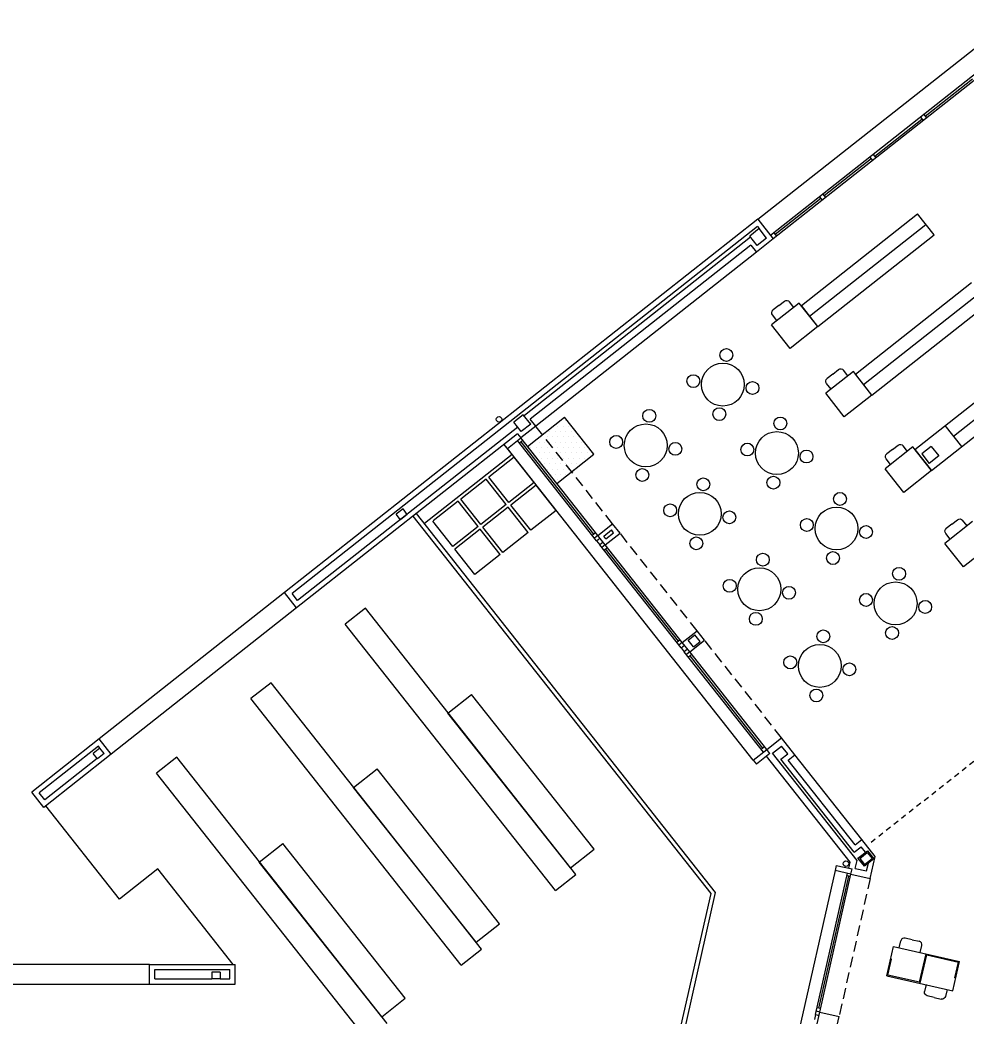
# Model space of a CAD drawing. Extents: x 60 to 232, y 77 to 220.
# Drawn here: x 182.36 to 204.43, y 111.96 to 135.2 of the extents above; entities that cross this region are included whole.
import ezdxf

# ---------------------------------------------------------------- set-up
doc = ezdxf.new("R2010")
doc.units = 0
doc.header["$MEASUREMENT"] = 0
doc.linetypes.add('RAYITAS', pattern=[0.375, 0.25, -0.125])
doc.linetypes.add('RAYITAS2', pattern=[0.1875, 0.125, -0.0625])
doc.layers.get('0').update_dxf_attribs({"linetype": 'CONTINUOUS'})
for name, color, linetype in [('ALB', 7, 'CONTINUOUS'), ('ALBA', 7, 'CONTINUOUS'), ('BORDILLOPLET', 4, 'CONTINUOUS'), ('BORDILLOUPN', 1, 'CONTINUOUS'), ('CARP', 2, 'CONTINUOUS'), ('MUEBLES', 6, 'CONTINUOUS'), ('OPAC', 6, 'CONTINUOUS'), ('PAVIMENTO', 6, 'CONTINUOUS'), ('PILARES', 1, 'CONTINUOUS'), ('PROY', 2, 'CONTINUOUS'), ('PROY1', 2, 'RAYITAS'), ('PROY2', 2, 'RAYITAS2')]:
    doc.layers.add(name, color=color, linetype=linetype)

# ---------------------------------------------------------------- blocks, each defined once
blk = doc.blocks.new('SILLA')
at = {"layer": 'MUEBLES'}
for p, q in [((-0.25, 0.25), (-0.417, 0.25)), ((-0.25, 0.25), (-0.083, 0.25)), ((-0.5, 0), (-0.5, 0.167)), ((0, 0), (0, 0.167))]:
    blk.add_line(p, q, dxfattribs=at)
for centre, start, end in [((-0.417, 0.167), 90, 180), ((-0.083, 0.167), 0, 90)]:
    blk.add_arc(centre, 0.0833, start, end, dxfattribs=at)
blk = doc.blocks.new('*X6')
at = {"color": 0}
for p, q in [((194.893, 127.38), (194.893, 127.38)), ((194.955, 127.505), (194.955, 127.505)), ((195.018, 127.38), (195.018, 127.38)), ((195.08, 127.505), (195.08, 127.505)), ((195.143, 127.38), (195.143, 127.38)), ((194.518, 127.13), (194.518, 127.13)), ((194.643, 127.13), (194.643, 127.13)), ((194.705, 127.255), (194.705, 127.255)), ((194.768, 127.13), (194.768, 127.13)), ((194.83, 127.255), (194.83, 127.255)), ((194.893, 127.13), (194.893, 127.13)), ((194.955, 127.255), (194.955, 127.255)), ((195.018, 127.13), (195.018, 127.13)), ((195.08, 127.255), (195.08, 127.255)), ((195.143, 127.13), (195.143, 127.13)), ((195.205, 127.255), (195.205, 127.255)), ((195.268, 127.13), (195.268, 127.13)), ((195.393, 127.13), (195.393, 127.13)), ((194.268, 126.88), (194.268, 126.88)), ((194.33, 127.005), (194.33, 127.005)), ((194.393, 126.88), (194.393, 126.88)), ((194.455, 127.005), (194.455, 127.005)), ((194.518, 126.88), (194.518, 126.88)), ((194.58, 127.005), (194.58, 127.005)), ((194.643, 126.88), (194.643, 126.88)), ((194.705, 127.005), (194.705, 127.005)), ((194.768, 126.88), (194.768, 126.88)), ((194.83, 127.005), (194.83, 127.005)), ((194.893, 126.88), (194.893, 126.88)), ((194.955, 127.005), (194.955, 127.005)), ((195.018, 126.88), (195.018, 126.88)), ((195.08, 127.005), (195.08, 127.005)), ((195.143, 126.88), (195.143, 126.88)), ((195.205, 127.005), (195.205, 127.005)), ((195.268, 126.88), (195.268, 126.88)), ((195.33, 127.005), (195.33, 127.005)), ((195.393, 126.88), (195.393, 126.88)), ((195.455, 127.005), (195.455, 127.005)), ((195.518, 126.88), (195.518, 126.88)), ((194.33, 126.755), (194.33, 126.755)), ((194.455, 126.755), (194.455, 126.755)), ((194.58, 126.755), (194.58, 126.755)), ((194.705, 126.755), (194.705, 126.755)), ((194.83, 126.755), (194.83, 126.755)), ((194.955, 126.755), (194.955, 126.755)), ((195.08, 126.755), (195.08, 126.755)), ((195.205, 126.755), (195.205, 126.755)), ((195.33, 126.755), (195.33, 126.755)), ((195.455, 126.755), (195.455, 126.755)), ((195.58, 126.755), (195.58, 126.755)), ((195.705, 126.755), (195.705, 126.755)), ((194.518, 126.63), (194.518, 126.63)), ((194.58, 126.505), (194.58, 126.505)), ((194.643, 126.63), (194.643, 126.63)), ((194.705, 126.505), (194.705, 126.505)), ((194.768, 126.63), (194.768, 126.63)), ((194.83, 126.505), (194.83, 126.505)), ((194.893, 126.63), (194.893, 126.63)), ((194.955, 126.505), (194.955, 126.505)), ((195.018, 126.63), (195.018, 126.63)), ((195.08, 126.505), (195.08, 126.505)), ((195.143, 126.63), (195.143, 126.63)), ((195.205, 126.505), (195.205, 126.505)), ((195.268, 126.63), (195.268, 126.63)), ((195.33, 126.505), (195.33, 126.505)), ((195.393, 126.63), (195.393, 126.63)), ((195.518, 126.63), (195.518, 126.63)), ((194.643, 126.38), (194.643, 126.38)), ((194.705, 126.255), (194.705, 126.255)), ((194.768, 126.38), (194.768, 126.38)), ((194.83, 126.255), (194.83, 126.255)), ((194.893, 126.38), (194.893, 126.38)), ((194.955, 126.255), (194.955, 126.255)), ((195.018, 126.38), (195.018, 126.38)), ((195.08, 126.255), (195.08, 126.255)), ((195.143, 126.38), (195.143, 126.38)), ((195.268, 126.38), (195.268, 126.38)), ((194.893, 126.13), (194.893, 126.13))]:
    blk.add_line(p, q, dxfattribs=at)

msp = doc.modelspace()

# ---------------------------------------------------------------- linework, layer by layer
at = {"layer": 'ALB'}
for p, q in [((193.954, 125.553), (194.031, 125.455)), ((193.717, 125.207), (194.031, 125.455)), ((195.824, 123.184), (196.169, 123.456)), ((196.343, 123.236), (196.169, 123.456)), ((195.997, 122.964), (195.824, 123.184)), ((195.964, 123.167), (196.145, 123.31)), ((196.014, 123.104), (195.964, 123.167)), ((195.997, 122.964), (196.343, 123.236)), ((196.014, 123.104), (196.194, 123.247)), ((196.194, 123.247), (196.145, 123.31)), ((195.795, 123.059), (195.873, 123.121)), ((195.795, 123.059), (195.869, 122.965)), ((195.948, 123.027), (195.869, 122.965)), ((197.793, 120.688), (198.138, 120.961)), ((198.311, 120.741), (198.138, 120.961)), ((197.764, 120.564), (197.842, 120.626)), ((197.966, 120.469), (197.793, 120.688)), ((197.966, 120.469), (198.311, 120.741)), ((197.764, 120.564), (197.838, 120.47)), ((197.917, 120.531), (197.838, 120.47)), ((199.448, 117.946), (199.762, 118.193)), ((199.836, 118.099), (199.522, 117.851)), ((199.836, 118.099), (199.762, 118.193)), ((201.865, 115.608), (199.894, 118.107)), ((199.448, 117.946), (199.522, 117.851)), ((201.703, 115.571), (199.757, 118.037)), ((201.82, 115.972), (201.977, 116.096)), ((201.8, 115.804), (201.957, 115.927)), ((201.378, 115.493), (201.352, 115.376)), ((201.378, 115.493), (201.749, 115.409)), ((201.671, 115.427), (201.703, 115.571)), ((201.824, 115.423), (201.865, 115.608)), ((201.722, 115.292), (201.352, 115.376)), ((201.722, 115.292), (201.749, 115.409)), ((200.9, 112.015), (200.874, 111.898)), ((200.9, 112.015), (200.978, 111.998)), ((200.934, 111.803), (200.996, 112.076)), ((200.996, 112.076), (201.445, 111.974)), ((201.383, 111.701), (201.445, 111.974))]:
    msp.add_line(p, q, dxfattribs=at)
at = {"layer": 'ALB', "color": 2}
msp.add_line((193.717, 125.207), (193.64, 125.305), dxfattribs=at)
at = {"layer": 'ALB'}
for centre in [(193.523, 125.889), (201.605, 115.533)]:
    msp.add_circle(centre, 0.065, dxfattribs=at)
at = {"layer": 'ALBA'}
for p, q in [((199.552, 130.55), (188.525, 121.849)), ((199.543, 130.384), (188.701, 121.828)), ((199.543, 130.384), (199.583, 130.333)), ((199.552, 130.55), (199.911, 130.095)), ((199.382, 130.136), (194.114, 125.979)), ((199.388, 129.95), (194.247, 125.893)), ((199.388, 129.95), (199.519, 129.785)), ((199.911, 130.095), (199.519, 129.785)), ((194.377, 125.728), (194.031, 125.455)), ((194.377, 125.728), (194.247, 125.893)), ((193.954, 125.553), (188.807, 121.492)), ((193.958, 125.709), (188.831, 121.664)), ((188.807, 121.492), (188.525, 121.849)), ((188.831, 121.664), (188.701, 121.828)), ((184.208, 118.442), (182.638, 117.203)), ((184.489, 118.085), (184.208, 118.442)), ((199.762, 118.193), (200.107, 118.466)), ((200.417, 118.073), (200.107, 118.466)), ((184.191, 118.27), (182.813, 117.182)), ((184.489, 118.085), (182.919, 116.846)), ((184.225, 118.226), (184.191, 118.27)), ((199.894, 118.107), (200.106, 118.274)), ((200.091, 117.969), (200.248, 118.093)), ((200.248, 118.093), (200.106, 118.274)), ((200.26, 117.949), (200.417, 118.073)), ((184.164, 117.981), (182.943, 117.018)), ((201.8, 115.804), (200.091, 117.969)), ((201.82, 115.972), (200.26, 117.949)), ((182.919, 116.846), (182.638, 117.203)), ((182.943, 117.018), (182.813, 117.182)), ((202.287, 115.703), (201.977, 116.096)), ((202.059, 115.798), (201.957, 115.927)), ((202.087, 115.364), (202.128, 115.547)), ((202.171, 115.191), (202.287, 115.703)), ((201.722, 115.292), (202.171, 115.191)), ((201.824, 115.423), (202.087, 115.364)), ((185.379, 112.727), (185.379, 113.187)), ((185.379, 113.187), (187.379, 113.187)), ((187.379, 112.727), (187.379, 113.187)), ((185.504, 113.067), (187.254, 113.067)), ((185.504, 112.847), (185.504, 113.067)), ((187.254, 112.847), (187.254, 113.067)), ((185.379, 112.727), (187.379, 112.727)), ((185.504, 112.847), (186.829, 112.847)), ((187.029, 112.847), (187.254, 112.847))]:
    msp.add_line(p, q, dxfattribs=at)
at = {"layer": 'BORDILLOPLET', "color": 2}
for p, q in [((193.826, 125.07), (193.64, 125.305)), ((193.826, 125.07), (191.785, 123.459)), ((190.413, 121.485), (189.942, 121.113)), ((195.311, 115.277), (190.413, 121.485)), ((194.84, 114.906), (189.942, 121.113)), ((188.215, 119.751), (187.744, 119.379)), ((193.113, 113.543), (188.215, 119.751)), ((192.642, 113.171), (187.744, 119.379)), ((186.017, 118.016), (185.546, 117.644)), ((190.915, 111.808), (186.017, 118.016)), ((190.444, 111.437), (185.546, 117.644)), ((194.84, 114.906), (195.311, 115.277)), ((192.642, 113.171), (193.113, 113.543))]:
    msp.add_line(p, q, dxfattribs=at)
at = {"layer": 'BORDILLOUPN', "color": 2}
for p, q in [((198.462, 114.836), (191.52, 123.633)), ((198.57, 114.861), (191.599, 123.695)), ((196.702, 107.047), (198.462, 114.836)), ((196.8, 107.025), (198.57, 114.861))]:
    msp.add_line(p, q, dxfattribs=at)
at = {"layer": 'CARP'}
for p, q in [((203.452, 132.953), (204.551, 133.82)), ((203.342, 132.93), (203.404, 132.852)), ((203.421, 132.992), (203.483, 132.913)), ((202.277, 132.02), (203.376, 132.887)), ((202.165, 132.001), (202.227, 131.922)), ((202.243, 132.063), (202.305, 131.984)), ((202.196, 131.962), (201.097, 131.094)), ((200.987, 131.072), (201.049, 130.993)), ((201.066, 131.134), (201.128, 131.055)), ((201.018, 131.032), (199.959, 130.196)), ((199.928, 130.235), (199.99, 130.157)), ((195.795, 123.059), (193.953, 125.393)), ((194.081, 125.392), (194.002, 125.33)), ((195.824, 123.184), (194.031, 125.455)), ((195.735, 123.215), (194.042, 125.361)), ((195.774, 123.246), (195.696, 123.185)), ((195.824, 123.184), (195.745, 123.122)), ((197.764, 120.564), (195.869, 122.965)), ((195.997, 122.964), (195.919, 122.902)), ((197.793, 120.688), (195.997, 122.964)), ((195.968, 122.839), (196.047, 122.901)), ((197.704, 120.72), (196.007, 122.87)), ((197.743, 120.751), (197.665, 120.689)), ((197.793, 120.688), (197.714, 120.627)), ((199.683, 118.131), (197.838, 120.47)), ((197.966, 120.469), (197.888, 120.407)), ((198.016, 120.406), (197.937, 120.344)), ((199.762, 118.193), (197.966, 120.469)), ((199.673, 118.225), (197.976, 120.375)), ((199.712, 118.256), (199.634, 118.194)), ((184.678, 114.705), (182.962, 116.879)), ((201.886, 115.662), (202.106, 115.835)), ((202.106, 115.835), (202.255, 115.647)), ((202.035, 115.474), (201.886, 115.662)), ((202.255, 115.647), (202.035, 115.474)), ((185.573, 115.411), (184.678, 114.705)), ((187.328, 113.187), (185.573, 115.411)), ((200.9, 112.015), (201.644, 115.31)), ((200.996, 112.076), (201.722, 115.292)), ((200.974, 112.163), (201.671, 115.245)), ((201.71, 115.236), (201.632, 115.253)), ((200.996, 112.076), (200.918, 112.093)), ((201.013, 112.154), (200.935, 112.171))]:
    msp.add_line(p, q, dxfattribs=at)
at = {"layer": 'MUEBLES'}
for p, q in [((200.567, 128.538), (203.275, 130.675)), ((203.661, 130.186), (203.275, 130.675)), ((200.76, 128.293), (203.468, 130.43)), ((200.953, 128.049), (203.661, 130.186)), ((199.519, 129.785), (194.377, 125.728)), ((201.825, 126.943), (204.534, 129.08)), ((202.018, 126.698), (204.727, 128.835)), ((200.519, 128.598), (199.875, 128.09)), ((200.953, 128.049), (200.519, 128.598)), ((200.953, 128.049), (200.567, 128.538)), ((202.211, 126.454), (204.92, 128.591)), ((200.309, 127.541), (199.875, 128.09)), ((200.953, 128.049), (200.309, 127.541)), ((201.778, 127.003), (201.134, 126.495)), ((202.211, 126.454), (201.778, 127.003)), ((202.211, 126.454), (201.825, 126.943)), ((201.567, 125.946), (201.134, 126.495)), ((202.211, 126.454), (201.567, 125.946)), ((203.165, 125.245), (202.522, 124.737)), ((203.599, 124.695), (203.165, 125.245)), ((202.955, 124.187), (202.522, 124.737)), ((203.599, 124.695), (202.955, 124.187)), ((204.551, 123.505), (203.908, 122.997)), ((204.341, 122.448), (203.908, 122.997)), ((204.985, 122.955), (204.341, 122.448)), ((192.333, 119.041), (192.881, 119.476)), ((195.736, 115.869), (192.881, 119.476)), ((195.187, 115.434), (192.333, 119.041)), ((201.977, 116.096), (200.417, 118.073)), ((190.134, 117.307), (190.683, 117.741)), ((193.538, 114.134), (190.683, 117.741)), ((192.989, 113.7), (190.134, 117.307)), ((187.936, 115.572), (188.485, 116.007)), ((191.34, 112.4), (188.485, 116.007)), ((195.187, 115.434), (195.736, 115.869)), ((190.791, 111.965), (187.936, 115.572)), ((192.989, 113.7), (193.538, 114.134)), ((190.791, 111.965), (191.34, 112.4))]:
    msp.add_line(p, q, dxfattribs=at)
at = {"layer": 'MUEBLES', "color": 5}
for p, q in [((203.213, 125.184), (205.921, 127.321)), ((204.113, 125.497), (206.114, 127.077)), ((203.599, 124.695), (206.307, 126.832)), ((204.306, 125.253), (203.92, 125.742)), ((203.213, 125.184), (203.599, 124.695))]:
    msp.add_line(p, q, dxfattribs=at)
at = {"layer": 'MUEBLES'}
for centre, radius in [((198.82, 127.387), 0.15), ((198.738, 126.698), 0.5), ((198.049, 126.779), 0.15), ((199.428, 126.617), 0.15), ((197.023, 125.97), 0.15), ((198.657, 126.009), 0.15), ((196.942, 125.281), 0.5), ((200.078, 125.792), 0.15), ((196.253, 125.362), 0.15), ((199.997, 125.103), 0.5), ((197.631, 125.2), 0.15), ((199.308, 125.184), 0.15), ((200.686, 125.022), 0.15), ((196.861, 124.592), 0.15), ((199.916, 124.414), 0.15), ((198.282, 124.375), 0.15), ((198.201, 123.686), 0.5), ((201.466, 124.034), 0.15), ((197.511, 123.767), 0.15), ((198.89, 123.605), 0.15), ((201.385, 123.345), 0.5), ((200.695, 123.426), 0.15), ((202.074, 123.263), 0.15), ((198.119, 122.997), 0.15), ((199.67, 122.617), 0.15), ((201.303, 122.655), 0.15), ((199.588, 121.927), 0.5), ((202.844, 122.288), 0.15), ((198.899, 122.008), 0.15), ((202.762, 121.599), 0.5), ((200.278, 121.846), 0.15), ((202.073, 121.68), 0.15), ((203.452, 121.517), 0.15), ((199.507, 121.238), 0.15), ((201.078, 120.831), 0.15), ((202.681, 120.909), 0.15), ((200.997, 120.142), 0.5), ((200.308, 120.223), 0.15), ((201.686, 120.061), 0.15), ((200.916, 119.453), 0.15)]:
    msp.add_circle(centre, radius, dxfattribs=at)
at = {"layer": 'OPAC'}
for p, q in [((194.186, 125.259), (195.05, 125.94)), ((195.731, 125.077), (195.05, 125.94)), ((194.868, 124.395), (195.731, 125.077)), ((202.558, 112.921), (202.712, 113.604)), ((202.712, 113.604), (204.253, 113.256)), ((203.323, 112.769), (203.473, 113.432)), ((203.338, 112.745), (203.488, 113.408)), ((203.488, 113.408), (204.229, 113.241)), ((202.582, 112.937), (202.666, 113.307)), ((202.666, 113.307), (202.646, 113.312)), ((204.099, 112.573), (204.253, 113.256)), ((204.146, 112.87), (204.229, 113.241)), ((203.323, 112.769), (202.582, 112.937)), ((202.558, 112.921), (204.099, 112.573)), ((203.319, 112.75), (203.338, 112.745)), ((204.146, 112.87), (204.165, 112.866))]:
    msp.add_line(p, q, dxfattribs=at)
at = {"layer": 'PAVIMENTO', "color": 2}
for p, q in [((193.875, 125.007), (193.286, 124.543)), ((194.34, 124.418), (193.875, 125.007)), ((193.224, 124.493), (192.635, 124.028)), ((193.688, 123.904), (193.224, 124.493)), ((193.751, 123.954), (193.286, 124.543)), ((194.34, 124.418), (193.751, 123.954)), ((194.389, 124.356), (193.801, 123.891)), ((194.854, 123.767), (194.389, 124.356)), ((192.572, 123.979), (191.991, 123.52)), ((193.037, 123.39), (192.572, 123.979)), ((193.099, 123.44), (192.635, 124.028)), ((193.688, 123.904), (193.099, 123.44)), ((194.265, 123.302), (193.801, 123.891)), ((193.738, 123.841), (193.149, 123.377)), ((194.202, 123.253), (193.738, 123.841)), ((194.854, 123.767), (194.265, 123.302)), ((192.448, 122.925), (191.983, 123.514)), ((193.037, 123.39), (192.448, 122.925)), ((193.086, 123.327), (192.497, 122.863)), ((193.551, 122.738), (193.086, 123.327)), ((193.614, 122.788), (193.149, 123.377)), ((194.202, 123.253), (193.614, 122.788)), ((192.962, 122.274), (192.497, 122.863)), ((193.551, 122.738), (192.962, 122.274))]:
    msp.add_line(p, q, dxfattribs=at)
at = {"layer": 'PILARES'}
for p, q in [((199.583, 130.333), (199.363, 130.159)), ((199.537, 129.94), (199.363, 130.159)), ((199.757, 130.113), (199.583, 130.333)), ((199.757, 130.113), (199.537, 129.94)), ((194.088, 125.997), (193.868, 125.823)), ((194.261, 125.777), (194.088, 125.997)), ((194.042, 125.603), (193.868, 125.823)), ((194.261, 125.777), (194.042, 125.603)), ((203.593, 125.255), (203.373, 125.081)), ((203.593, 125.255), (203.766, 125.035)), ((203.373, 125.081), (203.546, 124.861)), ((203.766, 125.035), (203.546, 124.861)), ((191.287, 123.799), (191.13, 123.675)), ((191.229, 123.55), (191.13, 123.675)), ((191.386, 123.674), (191.229, 123.55)), ((191.386, 123.674), (191.287, 123.799)), ((197.927, 120.744), (198.084, 120.868)), ((198.208, 120.711), (198.084, 120.868)), ((198.051, 120.587), (197.927, 120.744)), ((198.051, 120.587), (198.208, 120.711)), ((184.225, 118.226), (184.068, 118.103)), ((184.167, 117.977), (184.068, 118.103)), ((184.324, 118.101), (184.167, 117.977)), ((184.324, 118.101), (184.225, 118.226)), ((201.929, 115.657), (202.101, 115.793)), ((202.101, 115.793), (202.213, 115.652)), ((201.929, 115.657), (202.04, 115.516)), ((202.04, 115.516), (202.213, 115.652)), ((187.029, 113.007), (186.829, 113.007)), ((186.829, 113.007), (186.829, 112.847)), ((187.029, 113.007), (187.029, 112.847)), ((187.029, 112.847), (186.829, 112.847))]:
    msp.add_line(p, q, dxfattribs=at)
at = {"layer": 'PROY'}
for p, q in [((199.552, 130.55), (205.439, 135.196)), ((205.737, 134.819), (199.849, 130.173)), ((205.799, 134.741), (199.911, 130.095)), ((199.448, 117.946), (193.717, 125.207)), ((188.525, 121.849), (184.208, 118.442)), ((188.807, 121.492), (184.489, 118.085)), ((201.352, 115.376), (199.226, 105.964)), ((185.379, 113.187), (179.879, 113.187)), ((179.879, 112.727), (185.379, 112.727))]:
    msp.add_line(p, q, dxfattribs=at)
at = {"layer": 'PROY1'}
for p, q in [((196.169, 123.456), (194.377, 125.728)), ((198.138, 120.961), (196.343, 123.236)), ((200.107, 118.466), (198.311, 120.741)), ((202.171, 115.191), (201.445, 111.974))]:
    msp.add_line(p, q, dxfattribs=at)
at = {"layer": 'PROY2'}
msp.add_line((205.116, 118.333), (202.117, 115.967), dxfattribs=at)

# ---------------------------------------------------------------- block references
at = {"layer": 'MUEBLES', "xscale": -1}
for p, rotation in [((199.999, 128.189), 37.91662574578653), ((201.258, 126.594), 37.91662574578653), ((202.646, 124.835), 37.91662574578653), ((204.032, 123.096), 37.91662574578653), ((203.963, 112.604), 167.2721019190107)]:
    msp.add_blockref('SILLA', p, dxfattribs=dict(at, rotation=rotation))
at = {"layer": 'MUEBLES'}
msp.add_blockref('*X6', (0, -1.651), dxfattribs=at)
at = {"layer": 'MUEBLES', "rotation": 347.2729999999956}
msp.add_blockref('SILLA', (203.336, 113.463), dxfattribs=at)

doc.saveas('drawing.dxf')
